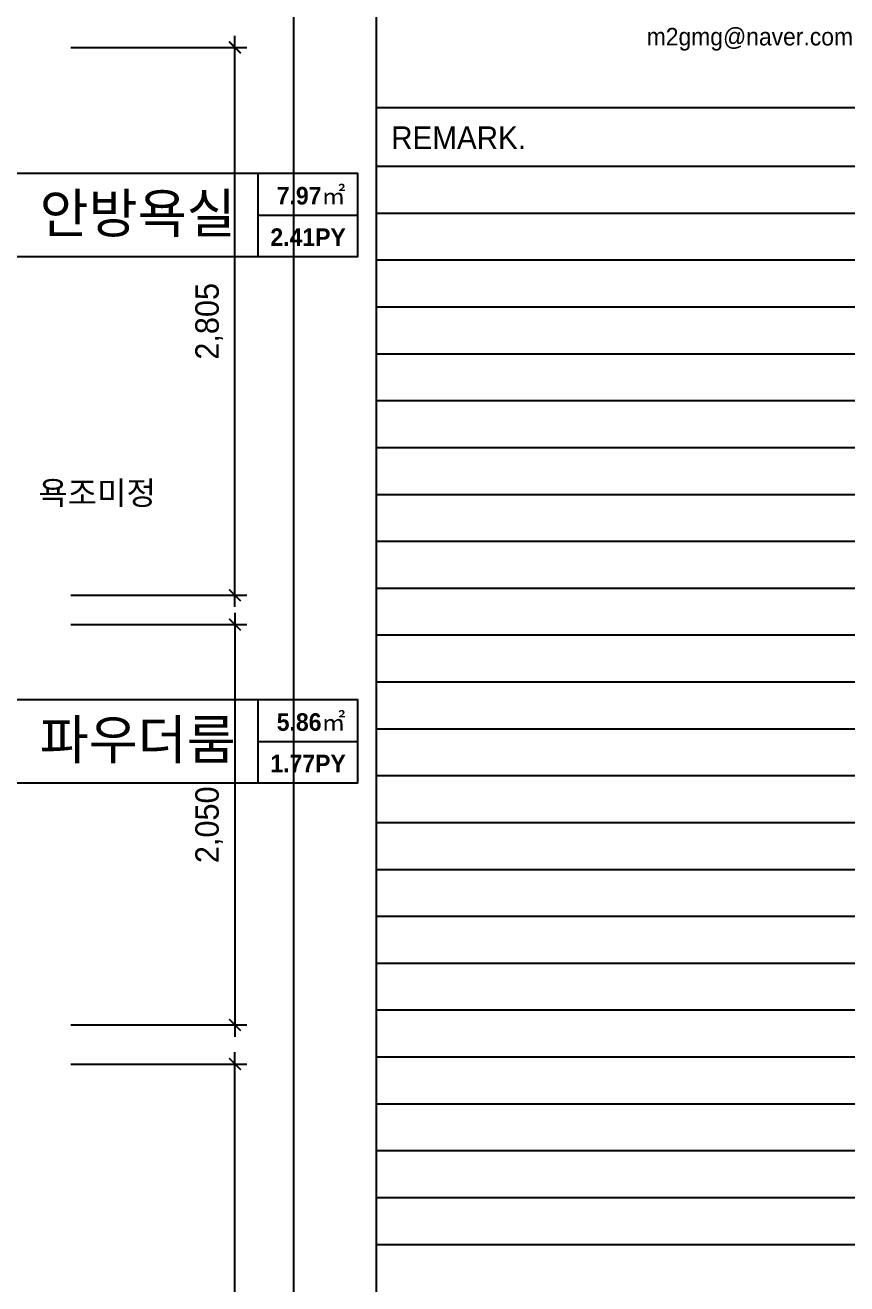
# Model space of a CAD drawing. Header units: millimetres. Extents: x 236955 to 308542, y 30900 to 88969.
# Drawn here: x 277282 to 281489, y 65121 to 71565 of the extents above; entities that cross this region are included whole.
import ezdxf
from ezdxf.enums import TextEntityAlignment as Align

# ---------------------------------------------------------------- set-up
doc = ezdxf.new("R2010")
doc.units = ezdxf.units.MM
doc.header["$LTSCALE"] = 100
doc.header["$PDMODE"] = 3
doc.linetypes.add('HID2', pattern=[1, 0.5, -0.5])
doc.layers.get('DEFPOINTS').update_dxf_attribs({"color": 248})
for name, color, linetype in [('0-ELC TEXT', 7, 'Continuous'), ('03-TEXT', 3, 'Continuous'), ('07-DIM WAL', 5, 'Continuous'), ('3.기호.계단선', 30, 'Continuous'), ('FORM(YOURNAME)-1', 1, 'Continuous'), ('FORM(YOURNAME)-11', 1, 'Continuous')]:
    doc.layers.add(name, color=color, linetype=linetype)
doc.styles.add('HY 울릉도 L', font='')
doc.styles.add('YOURNAME', font='HY울릉도M.TTF')
doc.styles.add('넥슨고딕', font='NEXONLv1GothicBold.ttf')
doc.styles.add('코레일둥고', font='Korail_Round_Gothic_Medium.ttf')
doc.styles.get('HY 울릉도 L').set_extended_font_data('HY울릉도L')
doc.dimstyles.new('60', dxfattribs={"dimscale": 60, "dimtxt": 2, "dimasz": 1, "dimexe": 1, "dimexo": 1, "dimgap": 1, "dimtad": 1, "dimdec": 0, "dimrnd": 0.05, "dimdsep": 46, "dimlunit": 6, "dimtxsty": 'HY 울릉도 L', "dimblk": 'ARCHTICK', "dimcen": 2.5, "dimdle": 1, "dimclrd": 133, "dimclre": 133, "dimclrt": 30, "dimadec": 0, "dimazin": 0, "dimtfac": 1, "dimtdec": 0, "dimtix": 1, "dimtmove": 2, "dimatfit": 3, "dimldrblk": 'ARCHTICK', "dimfxl": 1, "dimlwd": -1, "dimlwe": -1, "dimarcsym": 0})

# ---------------------------------------------------------------- blocks, each defined once
blk = doc.blocks.new('FORM-ELEVATION')
at = {"layer": 'DEFPOINTS', "color": 158}
for p, q in [((62481, 35508), (62481, -21492)), ((62481, 20686), (71691, 20686)), ((62481, 19886), (71691, 19886)), ((62481, 19086), (71691, 19086)), ((62481, 18286), (71691, 18286)), ((62481, 17486), (71691, 17486)), ((62481, 16686), (71691, 16686)), ((62481, 15886), (71691, 15886)), ((62481, 15086), (71691, 15086)), ((62481, 14286), (71691, 14286)), ((62481, 13486), (71691, 13486)), ((62481, 12686), (71691, 12686)), ((62481, 11886), (71691, 11886)), ((62481, 11086), (71691, 11086)), ((62481, 10286), (71691, 10286)), ((62481, 9486), (71691, 9486)), ((62481, 8686), (71691, 8686)), ((62481, 7886), (71691, 7886)), ((62481, 7086), (71691, 7086)), ((62481, 6286), (71691, 6286)), ((62481, 5486), (71691, 5486)), ((62481, 4686), (71691, 4686)), ((62481, 3886), (71691, 3886)), ((62481, 3086), (71691, 3086)), ((62481, 2286), (71691, 2286))]:
    blk.add_line(p, q, dxfattribs=at)
blk.add_lwpolyline([(-8309, 33708), (61071, 33708), (61071, -19692), (-8309, -19692)], close=True, dxfattribs=at)
at = {"layer": 'FORM(YOURNAME)-11', "color": 14}
blk.add_line((62481, 21686), (71691, 21686), dxfattribs=at)
at = {"layer": 'FORM(YOURNAME)-11', "color": 14, "style": 'YOURNAME', "width": 0.995}
blk.add_text('m2gmg@naver.com', height=300, dxfattribs=at).set_placement((70622, 22747), align=Align.RIGHT)
at = {"layer": 'FORM(YOURNAME)-11', "color": 14, "style": 'YOURNAME'}
blk.add_text('REMARK.', height=386.1, dxfattribs=at).set_placement((62739, 21172), align=Align.MIDDLE_LEFT)
at = {"layer": 'FORM(YOURNAME)-11', "color": 3, "style": 'YOURNAME'}
for tag, height, p in [('1', 450, (71041, -1219)), ('2', 450, (71041, -1863)), ('3', 450, (71041, -3150)), ('4', 450, (71041, -5081)), ('5', 515, (71041, -7398)), ('6', 515, (71041, -9650)), ('7', 515, (71041, -11903)), ('8', 515, (71041, -14155)), ('9', 515, (71041, -16408)), ('10', 515, (66791, -18596)), ('11', 515, (71041, -18660)), ('12', 515, (66791, -20848)), ('13', 515, (71041, -20848))]:
    blk.add_attdef(tag, text='', height=height, dxfattribs=at).set_placement(p, align=Align.MIDDLE_RIGHT)
blk = doc.blocks.new('_ArchTick')
at = {"color": 0, "linetype": 'ByBlock', "const_width": 0.15}
blk.add_lwpolyline([(-0.5, -0.5), (0.5, 0.5)], dxfattribs=at)
blk = doc.blocks.new('*D58')
at = {"layer": '07-DIM WAL', "color": 133}
for p, q in [((277515.9, 66246.5), (278415.9, 66246.5)), ((278355.9, 61981.5), (278355.9, 66306.5)), ((277515.9, 62041.5), (278415.9, 62041.5))]:
    blk.add_line(p, q, dxfattribs=at)
at = {"layer": 'DEFPOINTS', "color": 0}
for p in [(277455.9, 66246.5), (278355.9, 66246.5), (277455.9, 62041.5)]:
    blk.add_point(p, dxfattribs=at)
at = {"layer": '07-DIM WAL', "color": 133, "xscale": 60, "yscale": 60, "zscale": 60}
for p, rotation in [((278355.9, 66246.5), 90), ((278355.9, 62041.5), 270)]:
    blk.add_blockref('_ArchTick', p, dxfattribs=dict(at, rotation=rotation))
at = {"layer": '07-DIM WAL', "color": 30, "insert": (278224, 64144), "char_height": 120, "attachment_point": 5, "rotation": 90, "style": 'HY 울릉도 L'}
blk.add_mtext('4,205', dxfattribs=at)
blk = doc.blocks.new('*D67')
at = {"layer": '07-DIM WAL', "color": 133}
for p, q in [((278355.9, 68556.5), (278355.9, 66386.5)), ((277515.9, 68496.5), (278415.9, 68496.5)), ((277515.9, 66446.5), (278415.9, 66446.5))]:
    blk.add_line(p, q, dxfattribs=at)
at = {"layer": 'DEFPOINTS', "color": 0}
for p in [(277455.9, 68496.5), (277455.9, 66446.5), (278355.9, 66446.5)]:
    blk.add_point(p, dxfattribs=at)
at = {"layer": '07-DIM WAL', "color": 133, "xscale": 60, "yscale": 60, "zscale": 60}
for p, rotation in [((278355.9, 68496.5), 90), ((278355.9, 66446.5), 270)]:
    blk.add_blockref('_ArchTick', p, dxfattribs=dict(at, rotation=rotation))
at = {"layer": '07-DIM WAL', "color": 30, "insert": (278224, 67471.5), "char_height": 120, "attachment_point": 5, "rotation": 90, "style": 'HY 울릉도 L'}
blk.add_mtext('2,050', dxfattribs=at)
blk = doc.blocks.new('*D68')
at = {"layer": '07-DIM WAL', "color": 133}
for p, q in [((278355.9, 68586.5), (278355.9, 71511.5)), ((277515.9, 71451.5), (278415.9, 71451.5)), ((277515.9, 68646.5), (278415.9, 68646.5))]:
    blk.add_line(p, q, dxfattribs=at)
at = {"layer": 'DEFPOINTS', "color": 0}
for p in [(277455.9, 71451.5), (278355.9, 71451.5), (277455.9, 68646.5)]:
    blk.add_point(p, dxfattribs=at)
at = {"layer": '07-DIM WAL', "color": 133, "xscale": 60, "yscale": 60, "zscale": 60}
for p, rotation in [((278355.9, 71451.5), 90), ((278355.9, 68646.5), 270)]:
    blk.add_blockref('_ArchTick', p, dxfattribs=dict(at, rotation=rotation))
at = {"layer": '07-DIM WAL', "color": 30, "insert": (278224, 70049), "char_height": 120, "attachment_point": 5, "rotation": 90, "style": 'HY 울릉도 L'}
blk.add_mtext('2,805', dxfattribs=at)

msp = doc.modelspace()

# ---------------------------------------------------------------- linework, layer by layer
at = {"layer": '0-ELC TEXT'}
for p, q in [((278475, 70380.9), (278475, 70805.4)), ((278475, 70593.2), (278984.7, 70593.2)), ((278475, 67686.2), (278475, 68110.8)), ((278475, 67898.5), (278984.7, 67898.5))]:
    msp.add_line(p, q, dxfattribs=at)
for points in [[(277206.4, 70380.9), (278984.7, 70380.9), (278984.7, 70805.4), (277206.4, 70805.4)], [(277206.4, 67686.2), (278984.7, 67686.2), (278984.7, 68110.8), (277206.4, 68110.8)]]:
    msp.add_lwpolyline(points, close=True, dxfattribs=at)

# ---------------------------------------------------------------- block references
at = {"layer": 'FORM(YOURNAME)-1', "xscale": 0.3, "yscale": 0.3, "zscale": 0.3}
msp.add_blockref('FORM-ELEVATION', (260334.4, 64637.5), dxfattribs=at)

# ---------------------------------------------------------------- texts
at = {"layer": '03-TEXT'}
for s, height, style, p in [('안방욕실', 200, '코레일둥고', (277857.8, 70502.3)), ('7.97㎡', 90, '넥슨고딕', (278745.8, 70647.3)), ('2.41PY', 90, '넥슨고딕', (278730.4, 70435)), ('5.86㎡', 90, '넥슨고딕', (278745.8, 67952.6)), ('파우더룸', 200, '코레일둥고', (277857.8, 67807.7)), ('1.77PY', 90, '넥슨고딕', (278730.4, 67740.3))]:
    msp.add_text(s, height=height, dxfattribs=dict(at, style=style)).set_placement(p, align=Align.CENTER)
at = {"layer": '3.기호.계단선', "color": 10, "linetype": 'HID2', "style": '코레일둥고'}
msp.add_text('욕조미정', height=120, dxfattribs=at).set_placement((277348.6, 69110.6))

# ---------------------------------------------------------------- dimensions: what is measured, and where the dimension line sits
at = {"layer": '07-DIM WAL'}
for base, p1, p2, picture, middle in [((278355.9, 71451.5), (277455.9, 68646.5), (277455.9, 71451.5), '*D68', (278224, 70049)), ((278355.9, 66446.5), (277455.9, 68496.5), (277455.9, 66446.5), '*D67', (278224, 67471.5)), ((278355.9, 66246.5), (277455.9, 62041.5), (277455.9, 66246.5), '*D58', (278224, 64144))]:
    dim = msp.add_linear_dim(base=base, p1=p1, p2=p2, angle=90, dimstyle='60', dxfattribs=at)
    dim.commit()
    dim.dimension.update_dxf_attribs({"geometry": picture, "text_midpoint": middle})

doc.saveas('drawing.dxf')
